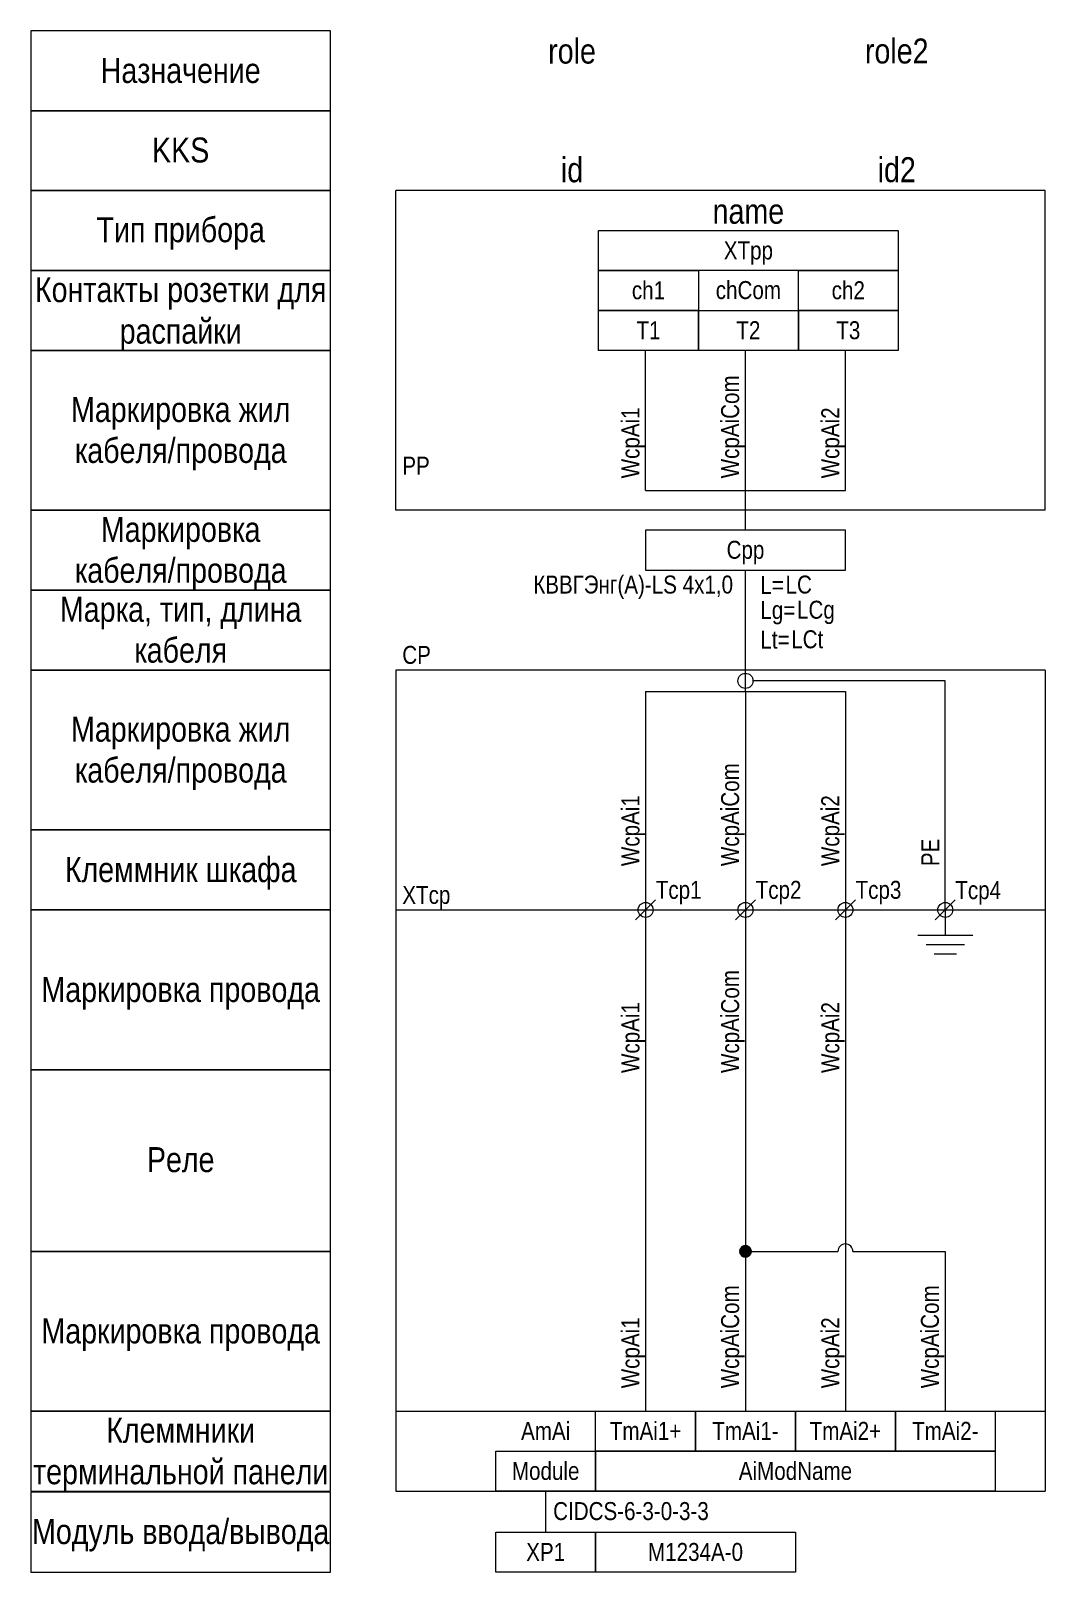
# Model space of a CAD drawing. Header units: millimetres. Extents: x 20 to 122, y -159 to -5.
import ezdxf

# ---------------------------------------------------------------- set-up
doc = ezdxf.new("R2010")
doc.units = ezdxf.units.MM
doc.header["$MEASUREMENT"] = 0
doc.linetypes.add('1_1', pattern=[2000, 1000, -1000])
doc.linetypes.add('4_2_1_2', pattern=[6702.777624, 3527.777672, -1763.888836, 0, -1411.111116])
for name, color, linetype in [('cp_names', 7, 'Continuous'), ('cp_params_ai', 7, 'Continuous'), ('cp_params_di', 7, 'Continuous'), ('cp_static_ai', 7, 'Continuous'), ('cp_static_di', 7, 'Continuous'), ('cp_static_do', 7, 'Continuous'), ('id_names', 7, 'Continuous'), ('id_params_ai', 7, 'Continuous'), ('id_params_di', 7, 'Continuous'), ('id_params_do', 7, 'Continuous'), ('id_static_ai', 7, 'Continuous'), ('id_static_di', 7, 'Continuous'), ('id_static_do', 7, 'Continuous')]:
    doc.layers.add(name, color=color, linetype=linetype)
doc.styles.add('СГЕНЕРИР_СТИЛЬ_1', font='ARIALN.TTF')

msp = doc.modelspace()

# ---------------------------------------------------------------- hatches: boundary and pattern name
at = {"layer": 'id_static_ai', "linetype": 'Continuous', "lineweight": 0, "true_color": 0x000000}
msp.add_hatch(color=18, dxfattribs=at).paths.add_polyline_path([(91.13, -127.18), (91.16, -127.33), (91.24, -127.46), (91.37, -127.55), (91.53, -127.58), (91.68, -127.55), (91.81, -127.46), (91.9, -127.33), (91.93, -127.18), (91.9, -127.03), (91.81, -126.9), (91.68, -126.81), (91.53, -126.78), (91.37, -126.81), (91.24, -126.9), (91.16, -127.03)])

# ---------------------------------------------------------------- linework, layer by layer
at = {"layer": 'cp_names', "color": 7, "linetype": 'Continuous', "lineweight": 15, "ltscale": 100}
for points in [[(20, -85), (50, -85), (50, -69), (20, -69)], [(20, -93), (50, -93), (50, -85), (20, -85)], [(20, -109), (50, -109), (50, -93), (20, -93)], [(20, -127.18), (50, -127.18), (50, -109), (20, -109)], [(20, -143.18), (50, -143.18), (50, -127.18), (20, -127.18)], [(20, -151.18), (50, -151.18), (50, -143.18), (20, -143.18)], [(20, -159.3), (50, -159.3), (50, -151.3), (20, -151.3)]]:
    msp.add_lwpolyline(points, close=True, dxfattribs=at)
at = {"layer": 'cp_static_ai', "color": 7, "linetype": 'Continuous', "lineweight": 15, "ltscale": 100}
for p, q in [((81.53, -71.14), (81.53, -93)), ((81.53, -71.14), (101.53, -71.14)), ((91.53, -71.14), (91.53, -93)), ((101.53, -71.14), (101.53, -93)), ((80.53, -94), (82.53, -92)), ((90.53, -94), (92.53, -92)), ((100.53, -94), (102.53, -92)), ((110.53, -94), (112.53, -92)), ((81.53, -93), (81.53, -143.18)), ((91.53, -93), (91.53, -143.18)), ((101.53, -93), (101.53, -143.18)), ((111.53, -93), (111.53, -95.53)), ((108.78, -95.53), (114.27, -95.53)), ((109.6, -96.46), (113.46, -96.46)), ((110.41, -97.39), (112.64, -97.39)), ((111.53, -127.18), (111.53, -143.18)), ((56.53, -143.18), (121.53, -143.18)), ((56.53, -151.18), (121.53, -151.18))]:
    msp.add_line(p, q, dxfattribs=at)
for points in [[(76.82, -25), (106.82, -25), (106.82, -29), (76.82, -29)], [(76.82, -29), (86.82, -29), (86.82, -33), (76.82, -33)], [(96.82, -29), (106.82, -29), (106.82, -33), (96.82, -33)], [(76.82, -33), (86.82, -33), (86.82, -37), (76.82, -37)], [(86.82, -33), (96.82, -33), (96.82, -37), (86.82, -37)], [(96.82, -33), (106.82, -33), (106.82, -37), (96.82, -37)], [(76.53, -143.18), (86.53, -143.18), (86.53, -147.18), (76.53, -147.18)], [(86.53, -143.18), (96.53, -143.18), (96.53, -147.18), (86.53, -147.18)], [(96.53, -143.18), (106.53, -143.18), (106.53, -147.18), (96.53, -147.18)], [(106.53, -143.18), (116.53, -143.18), (116.53, -147.18), (106.53, -147.18)], [(76.53, -147.18), (116.53, -147.18), (116.53, -151.18), (76.53, -151.18)]]:
    msp.add_lwpolyline(points, close=True, dxfattribs=at)
msp.add_lwpolyline([(111.53, -93), (111.53, -70.07), (92.28, -70.07)], dxfattribs=at)
for centre in [(91.53, -70.07), (81.53, -93), (91.53, -93), (101.53, -93), (111.53, -93)]:
    msp.add_circle(centre, 0.75, dxfattribs=at)
at = {"layer": 'cp_static_di', "color": 7, "linetype": '1_1', "lineweight": 15, "ltscale": 100}
for p, q in [((121.53, -69), (56.53, -69)), ((56.53, -69), (56.53, -151.18)), ((121.53, -69), (121.53, -151.18))]:
    msp.add_line(p, q, dxfattribs=at)
at = {"layer": 'cp_static_di', "color": 7, "linetype": '4_2_1_2', "lineweight": 15, "ltscale": 100}
msp.add_line((56.53, -93), (121.53, -93), dxfattribs=at)
at = {"layer": 'cp_static_di', "color": 7, "linetype": 'Continuous', "lineweight": 15, "ltscale": 100}
msp.add_arc((101.53, -127.18), 0.75, 0, 180, dxfattribs=at)
at = {"layer": 'cp_static_do', "color": 7, "linetype": 'Continuous', "lineweight": 15, "ltscale": 100}
msp.add_line((71.53, -151.18), (71.53, -155.3), dxfattribs=at)
for points in [[(76.53, -151.18), (66.53, -151.18), (66.53, -147.18), (76.53, -147.18)], [(76.53, -159.3), (66.53, -159.3), (66.53, -155.3), (76.53, -155.3)], [(76.53, -155.3), (96.53, -155.3), (96.53, -159.3), (76.53, -159.3)]]:
    msp.add_lwpolyline(points, close=True, dxfattribs=at)
at = {"layer": 'id_names', "color": 7, "linetype": 'Continuous', "lineweight": 15, "ltscale": 100}
for points in [[(20, -13), (50, -13), (50, -5), (20, -5)], [(20, -21), (50, -21), (50, -13), (20, -13)], [(20, -29), (50, -29), (50, -21), (20, -21)], [(20, -37), (50, -37), (50, -29), (20, -29)], [(20, -53), (50, -53), (50, -37), (20, -37)], [(20, -61), (50, -61), (50, -53), (20, -53)], [(20, -69), (50, -69), (50, -61), (20, -61)]]:
    msp.add_lwpolyline(points, close=True, dxfattribs=at)
at = {"layer": 'id_static_ai', "color": 7, "linetype": '1_1', "lineweight": 15, "ltscale": 100}
for p, q in [((121.53, -21), (56.53, -21)), ((56.53, -53), (56.53, -21)), ((121.53, -53), (121.53, -21)), ((121.53, -53), (56.53, -53))]:
    msp.add_line(p, q, dxfattribs=at)
at = {"layer": 'id_static_ai', "color": 7, "linetype": 'Continuous', "lineweight": 15, "ltscale": 100}
for p, q in [((91.93, -127.18), (100.78, -127.18)), ((102.28, -127.18), (111.53, -127.18))]:
    msp.add_line(p, q, dxfattribs=at)
at = {"layer": 'id_static_ai', "color": 7, "linetype": 'Continuous', "lineweight": 70, "ltscale": 100}
msp.add_circle((91.53, -127.18), 0.4, dxfattribs=at)
at = {"layer": 'id_static_di', "color": 7, "linetype": 'Continuous', "lineweight": 15, "ltscale": 100}
msp.add_line((91.53, -71.14), (91.53, -59), dxfattribs=at)
at = {"layer": 'id_static_do', "color": 7, "linetype": 'Continuous', "lineweight": 15, "ltscale": 100}
for p, q in [((81.53, -51), (81.53, -37)), ((91.53, -51), (91.53, -37)), ((101.53, -51), (101.53, -37)), ((81.53, -51), (101.53, -51)), ((91.53, -55), (91.53, -51))]:
    msp.add_line(p, q, dxfattribs=at)
msp.add_lwpolyline([(81.53, -59), (101.53, -59), (101.53, -55), (81.53, -55)], close=True, dxfattribs=at)

# ---------------------------------------------------------------- texts
at = {"layer": 'cp_names', "color": 7, "linetype": 'Continuous', "lineweight": 15, "insert": (35, -73.66), "char_height": 2.5, "attachment_point": 2, "line_spacing_factor": 0.982786, "style": 'СГЕНЕРИР_СТИЛЬ_1'}
msp.add_mtext('\\A1;{\\pqc;\\fArial Narrow|b0|i0|c204|p34;Маркировка жил\\P\\pqc;\\fArial Narrow|b0|i0|c204|p34;кабеля/провода}', dxfattribs=at)
at = {"layer": 'cp_names', "color": 7, "linetype": 'Continuous', "lineweight": 15, "char_height": 2.5, "attachment_point": 2, "style": 'СГЕНЕРИР_СТИЛЬ_1'}
for s, insert in [('\\A1;{\\pqc;\\fArial Narrow|b0|i0|c204|p34;Клеммник\\fArial Narrow|b0|i0|c204|p34; шкафа}', (35, -87.72)), ('\\A1;{\\pqc;\\fArial Narrow|b0|i0|c204|p34;Маркировка \\fArial Narrow|b0|i0|c204|p34;провода}', (35, -99.72)), ('\\A1;{\\pqc;\\fArial Narrow|b0|i0|c204|p34;Реле}', (35, -116.75)), ('\\A1;{\\pqc;\\fArial Narrow|b0|i0|c204|p34;Маркировка \\fArial Narrow|b0|i0|c204|p34;провода}', (35, -133.9)), ('\\A1;{\\pqc;\\fArial Narrow|b0|i0|c204|p34;Модуль ввода/вывода}', (35, -153.98))]:
    msp.add_mtext(s, dxfattribs=dict(at, insert=insert))
at = {"layer": 'cp_names', "color": 7, "linetype": 'Continuous', "lineweight": 15, "insert": (35, -143.84), "char_height": 2.5, "width": 30, "attachment_point": 2, "line_spacing_factor": 0.996518, "style": 'СГЕНЕРИР_СТИЛЬ_1'}
msp.add_mtext('\\A1;{\\pqc;\\fArial Narrow|b0|i0|c204|p34;Клеммник\\fArial Narrow|b0|i0|c204|p34;и терминальной панели}', dxfattribs=at)
at = {"layer": 'cp_params_ai', "color": 7, "linetype": 'Continuous', "lineweight": 15, "char_height": 1.8, "style": 'СГЕНЕРИР_СТИЛЬ_1'}
for s, insert, attachment_point in [('\\A1;{\\pql;\\fArial Narrow|b0|i0|c204|p34;Tcp\\fArial Narrow|b0|i0|c204|p34;1}', (82.55, -90.09), 1), ('\\A1;{\\pql;\\fArial Narrow|b0|i0|c204|p34;Tcp\\fArial Narrow|b0|i0|c204|p34;2}', (92.55, -90.09), 1), ('\\A1;{\\pql;\\fArial Narrow|b0|i0|c204|p34;Tcp\\fArial Narrow|b0|i0|c204|p34;3}', (102.55, -90.09), 1), ('\\A1;{\\pql;\\fArial Narrow|b0|i0|c204|p34;Tcp\\fArial Narrow|b0|i0|c204|p34;4}', (112.53, -90.12), 1), ('\\A1;{\\pqc;\\fArial Narrow|b0|i0|c204|p34;Tm\\fArial Narrow|b0|i0|c204|p34;Ai\\fArial Narrow|b0|i0|c204|p34;1+}', (81.53, -144.25), 2), ('\\A1;{\\pqc;\\fArial Narrow|b0|i0|c204|p34;Tm\\fArial Narrow|b0|i0|c204|p34;Ai\\fArial Narrow|b0|i0|c204|p34;1-}', (91.53, -144.25), 2), ('\\A1;{\\pqc;\\fArial Narrow|b0|i0|c204|p34;TmAi\\fArial Narrow|b0|i0|c204|p34;2\\fArial Narrow|b0|i0|c204|p34;+}', (101.53, -144.25), 2), ('\\A1;{\\pqc;\\fArial Narrow|b0|i0|c204|p34;TmAi\\fArial Narrow|b0|i0|c204|p34;2\\fArial Narrow|b0|i0|c204|p34;-}', (111.53, -144.25), 2), ('\\A1;{\\pqc;\\fArial Narrow|b0|i0|c204|p34;Ai\\fArial Narrow|b0|i0|c204|p34;ModName}', (96.53, -148.26), 2)]:
    msp.add_mtext(s, dxfattribs=dict(at, insert=insert, attachment_point=attachment_point))
at = {"layer": 'cp_params_di', "color": 7, "linetype": 'Continuous', "lineweight": 15, "char_height": 1.8, "attachment_point": 1, "rotation": 90, "style": 'СГЕНЕРИР_СТИЛЬ_1'}
for s, insert in [('\\A1;{\\pql;\\fArial Narrow|b0|i0|c204|p34;WcpAi\\fArial Narrow|b0|i0|c204|p34;Com}', (89.09, -49.8)), ('\\A1;{\\pql;\\fArial Narrow|b0|i0|c204|p34;WcpAi1}', (79.12, -49.8)), ('\\A1;{\\pql;\\fArial Narrow|b0|i0|c204|p34;WcpAi2}', (99.12, -49.8)), ('\\A1;{\\pql;\\fArial Narrow|b0|i0|c204|p34;WcpAi\\fArial Narrow|b0|i0|c204|p34;Com}', (89.09, -88.62)), ('\\A1;{\\pql;\\fArial Narrow|b0|i0|c204|p34;WcpAi1}', (79.12, -88.62)), ('\\A1;{\\pql;\\fArial Narrow|b0|i0|c204|p34;WcpAi2}', (99.12, -88.62)), ('\\A1;{\\pql;\\fArial Narrow|b0|i0|c204|p34;WcpAi\\fArial Narrow|b0|i0|c204|p34;Com}', (89.09, -109.33)), ('\\A1;{\\pql;\\fArial Narrow|b0|i0|c204|p34;WcpAi1}', (79.12, -109.33)), ('\\A1;{\\pql;\\fArial Narrow|b0|i0|c204|p34;WcpAi2}', (99.12, -109.33)), ('\\A1;{\\pql;\\fArial Narrow|b0|i0|c204|p34;WcpAi\\fArial Narrow|b0|i0|c204|p34;Com}', (89.09, -140.89)), ('\\A1;{\\pql;\\fArial Narrow|b0|i0|c204|p34;WcpAi\\fArial Narrow|b0|i0|c204|p34;Com}', (109.09, -140.89)), ('\\A1;{\\pql;\\fArial Narrow|b0|i0|c204|p34;WcpAi1}', (79.12, -140.89)), ('\\A1;{\\pql;\\fArial Narrow|b0|i0|c204|p34;WcpAi2}', (99.12, -140.89))]:
    msp.add_mtext(s, dxfattribs=dict(at, insert=insert))
at = {"layer": 'cp_params_di', "color": 7, "linetype": 'Continuous', "lineweight": 15, "insert": (57.18, -66.57), "char_height": 1.8, "width": 30, "attachment_point": 1, "style": 'СГЕНЕРИР_СТИЛЬ_1'}
msp.add_mtext('\\A1;{\\pql;\\fArial Narrow|b0|i0|c204|p34;CP}', dxfattribs=at)
at = {"layer": 'cp_params_di', "color": 7, "linetype": 'Continuous', "lineweight": 15, "char_height": 1.8, "style": 'СГЕНЕРИР_СТИЛЬ_1'}
for s, insert, attachment_point in [('\\A1;{\\pql;\\fArial Narrow|b0|i0|c204|p34;XTcp}', (57.18, -90.6), 1), ('\\A1;{\\pqc;\\fArial Narrow|b0|i0|c204|p34;Am\\fArial Narrow|b0|i0|c204|p34;A\\fArial Narrow|b0|i0|c204|p34;i}', (71.53, -144.26), 2)]:
    msp.add_mtext(s, dxfattribs=dict(at, insert=insert, attachment_point=attachment_point))
at = {"layer": 'cp_static_ai', "color": 7, "linetype": 'Continuous', "lineweight": 15, "insert": (109.12, -88.62), "char_height": 1.8, "attachment_point": 1, "rotation": 90, "style": 'СГЕНЕРИР_СТИЛЬ_1'}
msp.add_mtext('\\A1;{\\pql;\\fArial Narrow|b0|i0|c204|p34;PE}', dxfattribs=at)
at = {"layer": 'cp_static_do', "color": 7, "linetype": 'Continuous', "lineweight": 15, "char_height": 1.8, "attachment_point": 2, "style": 'СГЕНЕРИР_СТИЛЬ_1'}
for s, insert in [('\\A1;{\\pqc;\\fArial Narrow|b0|i0|c204|p34;Module}', (71.53, -148.26)), ('\\A1;{\\pqc;\\fArial Narrow|b0|i0|c204|p34;XP1}', (71.53, -156.37)), ('\\A1;{\\pqc;\\fArial Narrow|b0|i0|c204|p34;M12\\fArial Narrow|b0|i0|c204|p34;34A\\fArial Narrow|b0|i0|c204|p34;-0}', (86.53, -156.37))]:
    msp.add_mtext(s, dxfattribs=dict(at, insert=insert))
at = {"layer": 'id_names', "color": 7, "linetype": 'Continuous', "lineweight": 15, "char_height": 2.5, "attachment_point": 2, "style": 'СГЕНЕРИР_СТИЛЬ_1'}
for s, insert in [('\\A1;{\\pqc;\\fArial Narrow|b0|i0|c204|p34;Назначение}', (35, -7.72)), ('\\A1;{\\pqc;\\fArial Narrow|b0|i0|c204|p34;KKS}', (35, -15.68)), ('\\A1;{\\pqc;\\fArial Narrow|b0|i0|c204|p34;Тип прибора}', (35, -23.66))]:
    msp.add_mtext(s, dxfattribs=dict(at, insert=insert))
at = {"layer": 'id_names', "color": 7, "linetype": 'Continuous', "lineweight": 15, "insert": (35, -29.66), "char_height": 2.5, "width": 30, "attachment_point": 2, "line_spacing_factor": 0.996518, "style": 'СГЕНЕРИР_СТИЛЬ_1'}
msp.add_mtext('\\A1;{\\pqc;\\fArial Narrow|b0|i0|c204|p34;Контакт\\fArial Narrow|b0|i0|c204|p34;ы\\fArial Narrow|b0|i0|c204|p34; розетки для распайки}', dxfattribs=at)
at = {"layer": 'id_names', "color": 7, "linetype": 'Continuous', "lineweight": 15, "char_height": 2.5, "attachment_point": 2, "style": 'СГЕНЕРИР_СТИЛЬ_1'}
for s, insert, line_spacing_factor in [('\\A1;{\\pqc;\\fArial Narrow|b0|i0|c204|p34;Маркировка жил\\P\\pqc;\\fArial Narrow|b0|i0|c204|p34;кабеля/провода}', (35, -41.66), 0.982786), ('\\A1;{\\pqc;\\fArial Narrow|b0|i0|c204|p34;Маркировка\\P\\pqc;\\fArial Narrow|b0|i0|c204|p34;кабеля/провода}', (35, -53.66), 0.982786), ('\\A1;{\\pqc;\\fArial Narrow|b0|i0|c204|p34;Марка, тип\\fArial Narrow|b0|i0|c204|p34;, длина\\P\\pqc;\\fArial Narrow|b0|i0|c204|p34;кабеля}', (35, -61.66), 0.98101)]:
    msp.add_mtext(s, dxfattribs=dict(at, insert=insert, line_spacing_factor=line_spacing_factor))
at = {"layer": 'id_params_ai', "color": 7, "linetype": 'Continuous', "lineweight": 15, "char_height": 1.8, "attachment_point": 2, "style": 'СГЕНЕРИР_СТИЛЬ_1'}
for s, insert in [('\\A1;{\\pqc;\\fArial Narrow|b0|i0|c204|p34;X\\fArial Narrow|b0|i0|c204|p34;Tpp}', (91.82, -26.08)), ('\\A1;{\\pqc;\\fArial Narrow|b0|i0|c204|p34;ch1}', (81.82, -30.07)), ('\\A1;{\\pqc;\\fArial Narrow|b0|i0|c204|p34;chCom}', (91.82, -30.05)), ('\\A1;{\\pqc;\\fArial Narrow|b0|i0|c204|p34;ch2}', (101.82, -30.07)), ('\\A1;{\\pqc;\\fArial Narrow|b0|i0|c204|p34;T1}', (81.82, -34.07)), ('\\A1;{\\pqc;\\fArial Narrow|b0|i0|c204|p34;T2}', (91.82, -34.07)), ('\\A1;{\\pqc;\\fArial Narrow|b0|i0|c204|p34;T3}', (101.82, -34.07))]:
    msp.add_mtext(s, dxfattribs=dict(at, insert=insert))
at = {"layer": 'id_params_ai', "color": 7, "linetype": 'Continuous', "lineweight": 15, "insert": (57.18, -47.63), "char_height": 1.8, "width": 20, "attachment_point": 1, "style": 'СГЕНЕРИР_СТИЛЬ_1'}
msp.add_mtext('\\A1;{\\pql;\\fArial Narrow|b0|i0|c204|p34;P\\fArial Narrow|b0|i0|c204|p34;P}', dxfattribs=at)
at = {"layer": 'id_params_di', "color": 7, "linetype": 'Continuous', "lineweight": 15, "char_height": 2.5, "attachment_point": 2, "style": 'СГЕНЕРИР_СТИЛЬ_1'}
for s, insert, width in [('\\A1;{\\pqc;\\fArial Narrow|b0|i0|c204|p34;role}', (74.17, -5.78), 30), ('\\A1;{\\pqc;\\fArial Narrow|b0|i0|c204|p34;role\\fArial Narrow|b0|i0|c204|p34;2}', (106.67, -5.77), 30), ('\\A1;{\\pqc;\\fArial Narrow|b0|i0|c204|p34;id}', (74.17, -17.66), 30), ('\\A1;{\\pqc;\\fArial Narrow|b0|i0|c204|p34;id\\fArial Narrow|b0|i0|c204|p34;2}', (106.67, -17.65), 30), ('\\A1;{\\pqc;\\fArial Narrow|b0|i0|c204|p34;name}', (91.82, -21.81), 60)]:
    msp.add_mtext(s, dxfattribs=dict(at, insert=insert, width=width))
at = {"layer": 'id_params_di', "color": 7, "linetype": 'Continuous', "lineweight": 15, "char_height": 1.8, "attachment_point": 1, "style": 'СГЕНЕРИР_СТИЛЬ_1'}
for s, insert in [('\\A1;{\\pql;\\fArial Narrow|b0|i0|c204|p34;LC}', (95.54, -59.53)), ('\\A1;{\\pql;\\fArial Narrow|b0|i0|c204|p34;LCg}', (96.69, -62.05)), ('\\A1;{\\pql;\\fArial Narrow|b0|i0|c204|p34;LCt}', (96.11, -65.01))]:
    msp.add_mtext(s, dxfattribs=dict(at, insert=insert))
at = {"layer": 'id_params_do', "color": 7, "linetype": 'Continuous', "lineweight": 15, "insert": (91.53, -56.05), "char_height": 1.8, "attachment_point": 2, "style": 'СГЕНЕРИР_СТИЛЬ_1'}
msp.add_mtext('\\A1;{\\pqc;\\fArial Narrow|b0|i0|c204|p34;C\\fArial Narrow|b0|i0|c204|p34;pp}', dxfattribs=at)
at = {"layer": 'id_static_di', "color": 7, "linetype": 'Continuous', "lineweight": 15, "char_height": 1.8, "attachment_point": 1, "style": 'СГЕНЕРИР_СТИЛЬ_1'}
for s, insert in [('\\A1;{\\pql;\\fArial Narrow|b0|i0|c204|p34;КВВГ\\fArial Narrow|b0|i0|c204|p34;Э\\fArial Narrow|b0|i0|c204|p34;нг(А)-LS 4х1,0}', (70.29, -59.53)), ('\\A1;{\\pql;\\fArial Narrow|b0|i0|c204|p34;L=}', (93.02, -59.56)), ('\\A1;{\\pql;\\fArial Narrow|b0|i0|c204|p34;Lg=}', (93.02, -62.08)), ('\\A1;{\\pql;\\fArial Narrow|b0|i0|c204|p34;Lt=}', (93.02, -65.04)), ('\\A1;{\\pql;\\fArial Narrow|b0|i0|c204|p34;CIDC\\fArial Narrow|b0|i0|c204|p34;S\\fArial Narrow|b0|i0|c204|p34;-6-3-0-3-3}', (72.28, -152.28))]:
    msp.add_mtext(s, dxfattribs=dict(at, insert=insert))

doc.saveas('drawing.dxf')
